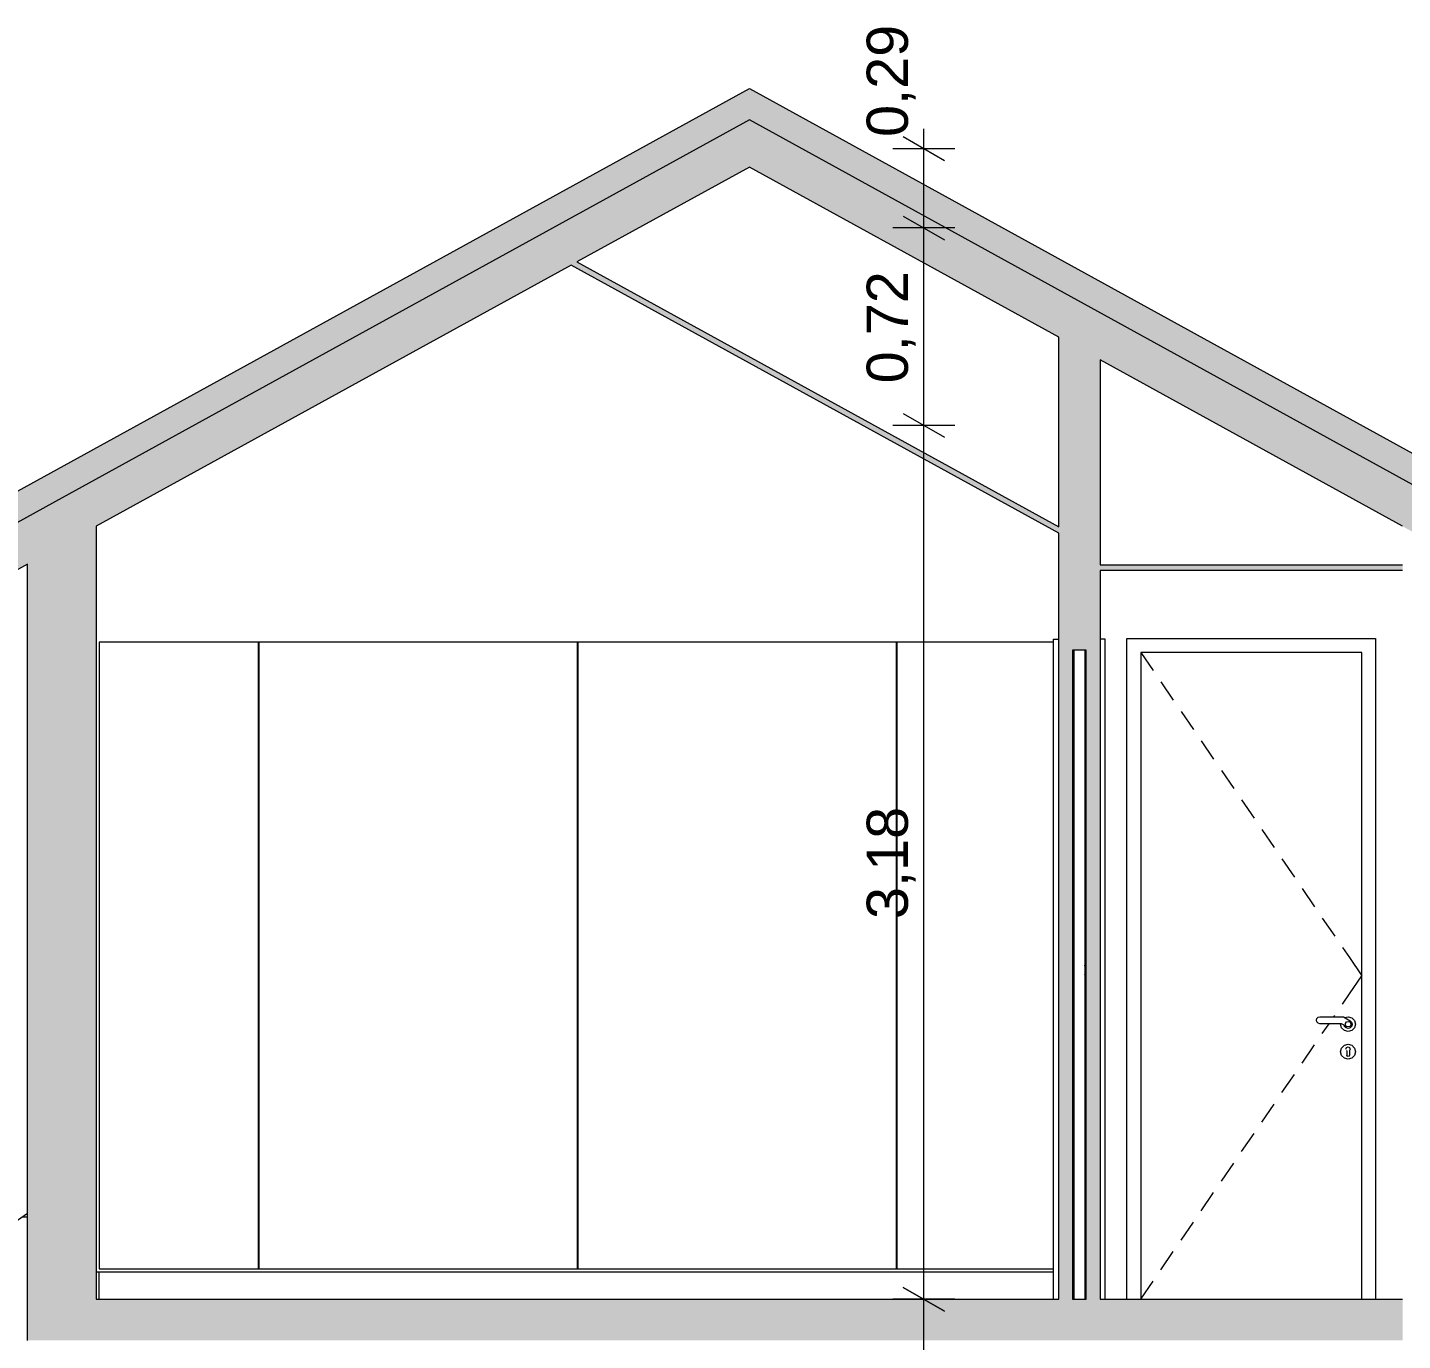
# Model space of a CAD drawing. Header units: metres. Extents: x -111189 to -108577, y -72951 to -72647.
# Drawn here: x -108984.59 to -108979.59, y -72941.51 to -72936.73 of the extents above; entities that cross this region are included whole.
import ezdxf

# ---------------------------------------------------------------- set-up
doc = ezdxf.new("R2010")
doc.units = ezdxf.units.M
doc.header["$MEASUREMENT"] = 0
for name, color, linetype in [('03 - COBERTURA', 7, 'Continuous'), ('03 - LAJES', 7, 'Continuous'), ('04 - TECTO FALSO', 7, 'Continuous'), ('05 - PAREDES..35', 7, 'Continuous'), ('08 - EQUIPAMENTO FIXO', 7, 'Continuous'), ('12 - COTAS GERAIS', 7, 'Continuous')]:
    doc.layers.add(name, color=color, linetype=linetype)
doc.styles.add('ESTILO_GERADO_7', font='')
doc.styles.get('ESTILO_GERADO_7').set_extended_font_data('Helvetica')
doc.dimstyles.new('ESTILO_GERADO__5', dxfattribs={"dimtxt": 0.15, "dimasz": 0.114, "dimexe": 0.18, "dimexo": 0.0625, "dimgap": 0, "dimtad": 1, "dimzin": 0, "dimdsep": 46, "dimtxsty": 'ESTILO_GERADO_7', "dimblk": 'ARROWHEAD_2', "dimblk1": 'ARROWHEAD_2', "dimblk2": 'ARROWHEAD_2', "dimcen": 0.09, "dimse1": 1, "dimse2": 1, "dimclrd": 7, "dimclre": 7, "dimclrt": 7, "dimadec": 0, "dimazin": 0, "dimtfac": 1, "dimtdec": 4, "dimtmove": 0, "dimatfit": 3, "dimfxl": 1, "dimtolj": 1, "dimtzin": 0, "dimarcsym": 0})

# ---------------------------------------------------------------- blocks, each defined once
blk = doc.blocks.new('Corte Elem_37_1', base_point=(-108818.3944, -72944.7073))
at = {"layer": '05 - PAREDES..35', "linetype": 'Continuous', "lineweight": 13}
blk.add_hatch(color=251, dxfattribs=at).paths.add_polyline_path([(-108984.3405, -72938.5468), (-108984.5905, -72938.6843), (-108984.5905, -72941.5073), (-108984.3405, -72941.5073)])
at = {"layer": '05 - PAREDES..35', "color": 7, "linetype": 'Continuous', "lineweight": 20}
for p, q in [((-108984.3405, -72938.5468), (-108984.3405, -72941.3573)), ((-108984.5905, -72941.5073), (-108984.5905, -72938.6843))]:
    blk.add_line(p, q, dxfattribs=at)
blk = doc.blocks.new('Corte Elem_38_1', base_point=(-108818.3944, -72944.7073))
at = {"layer": '05 - PAREDES..35', "color": 7, "linetype": 'Continuous', "lineweight": 20}
for p, q in [((-108981.9655, -72937.0694), (-108984.464, -72938.4435)), ((-108979.4671, -72938.4435), (-108981.9655, -72937.0694)), ((-108984.464, -72938.4435), (-108985.0297, -72938.7547))]:
    blk.add_line(p, q, dxfattribs=at)
blk = doc.blocks.new('Corte Elem_40_1', base_point=(-108818.3944, -72944.7073))
at = {"layer": '05 - PAREDES..35', "color": 7, "linetype": 'Continuous', "lineweight": 13}
blk.add_line((-108981.9655, -72937.0694), (-108981.9655, -72937.0694), dxfattribs=at)
blk = doc.blocks.new('Corte Elem_41_1', base_point=(-108818.3944, -72944.7073))
at = {"layer": '05 - PAREDES..35', "linetype": 'Continuous', "lineweight": 13}
h = blk.add_hatch(color=251, dxfattribs=at)
h.paths.add_polyline_path([(-108980.8405, -72937.8593), (-108980.8405, -72938.5489), (-108980.8309, -72938.5542), (-108980.8405, -72938.5717), (-108980.8405, -72941.5073), (-108980.6905, -72941.5073), (-108980.6905, -72937.9418)])
h.paths.add_polyline_path([(-108980.7905, -72941.3573), (-108980.7905, -72938.9973), (-108980.7405, -72938.9973), (-108980.7405, -72941.3573)], flags=0)
at = {"layer": '05 - PAREDES..35', "color": 7, "linetype": 'Continuous', "lineweight": 20}
for p, q in [((-108980.8405, -72938.5489), (-108980.8405, -72937.8593)), ((-108980.6905, -72937.9418), (-108980.6905, -72938.6873)), ((-108980.8405, -72941.3573), (-108980.8405, -72938.5717)), ((-108980.6905, -72938.7073), (-108980.6905, -72941.3573)), ((-108980.7405, -72938.9973), (-108980.7905, -72938.9973)), ((-108980.7905, -72938.9973), (-108980.7905, -72941.3573)), ((-108980.7405, -72941.3573), (-108980.7405, -72938.9973)), ((-108980.7905, -72941.3573), (-108980.7405, -72941.3573))]:
    blk.add_line(p, q, dxfattribs=at)
blk = doc.blocks.new('Corte Elem_46_1', base_point=(-108818.3944, -72944.7073))
at = {"layer": '03 - LAJES', "linetype": 'Continuous', "lineweight": 13}
blk.add_hatch(color=251, dxfattribs=at).paths.add_polyline_path([(-108980.6905, -72941.5073), (-108979.5905, -72941.5073), (-108979.5905, -72941.3573), (-108980.6905, -72941.3573)])
at = {"layer": '03 - LAJES', "color": 7, "linetype": 'Continuous', "lineweight": 20}
blk.add_line((-108980.6905, -72941.3573), (-108979.5905, -72941.3573), dxfattribs=at)
blk = doc.blocks.new('Corte Elem_47_1', base_point=(-108818.3944, -72944.7073))
at = {"layer": '03 - LAJES', "linetype": 'Continuous', "lineweight": 13}
blk.add_hatch(color=251, dxfattribs=at).paths.add_polyline_path([(-108984.3405, -72941.5073), (-108980.8405, -72941.5073), (-108980.8405, -72941.3573), (-108984.3405, -72941.3573)])
at = {"layer": '03 - LAJES', "color": 7, "linetype": 'Continuous', "lineweight": 20}
blk.add_line((-108984.3405, -72941.3573), (-108980.8405, -72941.3573), dxfattribs=at)
blk = doc.blocks.new('Corte Elem_59_1', base_point=(-108818.3944, -72944.7073))
at = {"layer": '08 - EQUIPAMENTO FIXO', "color": 7, "linetype": 'Continuous', "lineweight": 13}
for p, q in [((-108983.751, -72938.9678), (-108984.33, -72938.9678)), ((-108984.33, -72938.9678), (-108984.33, -72941.2468)), ((-108983.751, -72941.2468), (-108983.751, -72938.9678)), ((-108983.751, -72938.9773), (-108983.749, -72938.9773)), ((-108983.17, -72938.9678), (-108983.749, -72938.9678)), ((-108983.749, -72938.9678), (-108983.749, -72941.2468)), ((-108982.591, -72938.9678), (-108983.17, -72938.9678)), ((-108982.591, -72941.2468), (-108982.591, -72938.9678)), ((-108982.591, -72938.9773), (-108982.589, -72938.9773)), ((-108982.01, -72938.9678), (-108982.589, -72938.9678)), ((-108982.589, -72938.9678), (-108982.589, -72941.2468)), ((-108981.431, -72938.9678), (-108982.01, -72938.9678)), ((-108981.431, -72941.2468), (-108981.431, -72938.9678)), ((-108981.431, -72938.9773), (-108981.429, -72938.9773)), ((-108980.8595, -72938.9678), (-108981.429, -72938.9678)), ((-108981.429, -72938.9678), (-108981.429, -72941.2468)), ((-108984.33, -72941.2468), (-108983.751, -72941.2468)), ((-108983.749, -72941.2373), (-108983.751, -72941.2373)), ((-108983.749, -72941.2468), (-108983.17, -72941.2468)), ((-108983.17, -72941.2468), (-108982.591, -72941.2468)), ((-108982.589, -72941.2373), (-108982.591, -72941.2373)), ((-108982.589, -72941.2468), (-108982.01, -72941.2468)), ((-108982.01, -72941.2468), (-108981.431, -72941.2468)), ((-108981.429, -72941.2373), (-108981.431, -72941.2373)), ((-108981.429, -72941.2468), (-108980.8595, -72941.2468)), ((-108984.3405, -72941.2573), (-108984.3305, -72941.2573)), ((-108984.3305, -72941.2573), (-108980.8595, -72941.2573)), ((-108984.3305, -72941.3573), (-108984.3305, -72941.2573))]:
    blk.add_line(p, q, dxfattribs=at)
blk = doc.blocks.new('Corte Elem_61_1', base_point=(-108818.3944, -72944.7073))
at = {"layer": '05 - PAREDES..35', "color": 7, "linetype": 'Continuous', "lineweight": 13}
for p, q in [((-108980.8595, -72941.3573), (-108980.8595, -72938.9573)), ((-108980.8595, -72938.9573), (-108980.8405, -72938.9573)), ((-108980.7855, -72938.9973), (-108980.7855, -72941.3573)), ((-108980.7455, -72938.9973), (-108980.7455, -72941.3573)), ((-108980.6715, -72938.9573), (-108980.6905, -72938.9573)), ((-108980.6715, -72941.3573), (-108980.6715, -72938.9573)), ((-108980.7856, -72940.1433), (-108980.7856, -72940.1423)), ((-108980.7856, -72940.1453), (-108980.7856, -72940.1443)), ((-108980.7454, -72940.1433), (-108980.7454, -72940.1423)), ((-108980.7454, -72940.1453), (-108980.7454, -72940.1443)), ((-108980.7856, -72940.1613), (-108980.7856, -72940.1603)), ((-108980.7856, -72940.1773), (-108980.7856, -72940.1763)), ((-108980.7856, -72940.1773), (-108980.7856, -72940.1783)), ((-108980.7856, -72940.1783), (-108980.7856, -72940.1793)), ((-108980.7856, -72940.1933), (-108980.7856, -72940.1943)), ((-108980.7454, -72940.1613), (-108980.7454, -72940.1603)), ((-108980.7454, -72940.1773), (-108980.7454, -72940.1763)), ((-108980.7454, -72940.1773), (-108980.7454, -72940.1783)), ((-108980.7454, -72940.1783), (-108980.7454, -72940.1793)), ((-108980.7454, -72940.1933), (-108980.7454, -72940.1943)), ((-108980.7856, -72940.2093), (-108980.7856, -72940.2103)), ((-108980.7856, -72940.2103), (-108980.7856, -72940.2113)), ((-108980.7856, -72940.2113), (-108980.7856, -72940.2123)), ((-108980.7856, -72940.2413), (-108980.7856, -72940.2433)), ((-108980.7856, -72940.2453), (-108980.7856, -72940.2473)), ((-108980.7454, -72940.2093), (-108980.7454, -72940.2103)), ((-108980.7454, -72940.2103), (-108980.7454, -72940.2113)), ((-108980.7454, -72940.2113), (-108980.7454, -72940.2123)), ((-108980.7454, -72940.2413), (-108980.7454, -72940.2433)), ((-108980.7454, -72940.2453), (-108980.7454, -72940.2473)), ((-108980.7855, -72940.3223), (-108980.7905, -72940.3223)), ((-108980.7455, -72940.3223), (-108980.7405, -72940.3223)), ((-108980.7855, -72940.3923), (-108980.7905, -72940.3923)), ((-108980.7455, -72940.3923), (-108980.7405, -72940.3923))]:
    blk.add_line(p, q, dxfattribs=at)
blk = doc.blocks.new('Corte Elem_72_1', base_point=(-108818.3944, -72944.7073))
at = {"layer": '05 - PAREDES..35', "color": 7, "linetype": 'Continuous', "lineweight": 13}
for p, q in [((-108980.5925, -72941.3573), (-108980.5925, -72938.9553)), ((-108980.5925, -72938.9553), (-108979.6885, -72938.9553)), ((-108979.6885, -72938.9553), (-108979.6885, -72941.3573)), ((-108980.5425, -72939.0053), (-108980.5425, -72941.3573)), ((-108980.5425, -72939.0053), (-108980.4974, -72939.0713)), ((-108979.7385, -72939.0053), (-108980.5425, -72939.0053)), ((-108979.7385, -72941.3573), (-108979.7385, -72939.0053)), ((-108980.4692, -72939.1126), (-108980.424, -72939.1787)), ((-108980.3958, -72939.2199), (-108980.3506, -72939.286)), ((-108980.3224, -72939.3273), (-108980.2773, -72939.3933)), ((-108980.249, -72939.4346), (-108980.2039, -72939.5006)), ((-108980.1757, -72939.5419), (-108980.1305, -72939.6079)), ((-108980.1023, -72939.6492), (-108980.0572, -72939.7152)), ((-108980.0289, -72939.7565), (-108979.9838, -72939.8226)), ((-108979.9556, -72939.8638), (-108979.9104, -72939.9299)), ((-108979.8822, -72939.9712), (-108979.837, -72940.0372)), ((-108979.8088, -72940.0785), (-108979.7837, -72940.1153)), ((-108979.7837, -72940.1153), (-108979.7385, -72940.1813)), ((-108979.7837, -72940.2473), (-108979.7385, -72940.1813)), ((-108979.8088, -72940.2841), (-108979.7837, -72940.2473)), ((-108979.9037, -72940.3428), (-108979.902, -72940.3365)), ((-108979.902, -72940.3491), (-108979.9037, -72940.3428)), ((-108979.902, -72940.3365), (-108979.8973, -72940.3319)), ((-108979.8973, -72940.3537), (-108979.902, -72940.3491)), ((-108979.8973, -72940.3319), (-108979.8915, -72940.3303)), ((-108979.8915, -72940.3303), (-108979.8053, -72940.3303)), ((-108979.8404, -72940.3303), (-108979.837, -72940.3254)), ((-108979.8053, -72940.3303), (-108979.7806, -72940.3446)), ((-108979.8, -72940.3334), (-108979.7885, -72940.3303)), ((-108979.798, -72940.3542), (-108979.7944, -72940.3492)), ((-108979.7944, -72940.3492), (-108979.7885, -72940.3473)), ((-108979.7885, -72940.3303), (-108979.775, -72940.3339)), ((-108979.7885, -72940.3473), (-108979.7826, -72940.3492)), ((-108979.7826, -72940.3492), (-108979.779, -72940.3542)), ((-108979.7806, -72940.3446), (-108979.7755, -72940.3496)), ((-108979.7755, -72940.3496), (-108979.7734, -72940.3571)), ((-108979.775, -72940.3339), (-108979.7651, -72940.3438)), ((-108979.7651, -72940.3438), (-108979.7615, -72940.3573)), ((-108979.8915, -72940.3553), (-108979.8973, -72940.3537)), ((-108979.812, -72940.3553), (-108979.8915, -72940.3553)), ((-108979.8822, -72940.3915), (-108979.8575, -72940.3553)), ((-108979.8155, -72940.3573), (-108979.815, -72940.3553)), ((-108979.8119, -72940.3708), (-108979.8155, -72940.3573)), ((-108979.8029, -72940.3606), (-108979.812, -72940.3553)), ((-108979.802, -72940.3807), (-108979.8119, -72940.3708)), ((-108979.8012, -72940.3656), (-108979.8029, -72940.3606)), ((-108979.7885, -72940.3843), (-108979.802, -72940.3807)), ((-108979.8015, -72940.3648), (-108979.8018, -72940.3637)), ((-108979.8014, -72940.3649), (-108979.8015, -72940.3648)), ((-108979.7954, -72940.3708), (-108979.8012, -72940.3656)), ((-108979.798, -72940.3604), (-108979.798, -72940.3542)), ((-108979.7944, -72940.3654), (-108979.798, -72940.3604)), ((-108979.796, -72940.3703), (-108979.7966, -72940.3697)), ((-108979.7959, -72940.3703), (-108979.796, -72940.3703)), ((-108979.7879, -72940.3724), (-108979.7954, -72940.3708)), ((-108979.7885, -72940.3673), (-108979.7944, -72940.3654)), ((-108979.7885, -72940.3723), (-108979.789, -72940.3722)), ((-108979.7826, -72940.3654), (-108979.7885, -72940.3673)), ((-108979.7885, -72940.3723), (-108979.7885, -72940.3723)), ((-108979.775, -72940.3807), (-108979.7885, -72940.3843)), ((-108979.7805, -72940.3701), (-108979.7879, -72940.3724)), ((-108979.779, -72940.3604), (-108979.7826, -72940.3654)), ((-108979.7752, -72940.3645), (-108979.7805, -72940.3701)), ((-108979.779, -72940.3542), (-108979.779, -72940.3604)), ((-108979.7734, -72940.3571), (-108979.7752, -72940.3645)), ((-108979.7651, -72940.3708), (-108979.775, -72940.3807)), ((-108979.7615, -72940.3573), (-108979.7651, -72940.3708)), ((-108979.9556, -72940.4988), (-108979.9104, -72940.4327)), ((-108979.8155, -72940.4573), (-108979.8119, -72940.4438)), ((-108979.8119, -72940.4438), (-108979.802, -72940.4339)), ((-108979.802, -72940.4339), (-108979.7885, -72940.4303)), ((-108979.796, -72940.4476), (-108979.7952, -72940.4457)), ((-108979.7952, -72940.4457), (-108979.7939, -72940.4422)), ((-108979.7939, -72940.4422), (-108979.7885, -72940.4399)), ((-108979.7885, -72940.4303), (-108979.775, -72940.4339)), ((-108979.7885, -72940.4399), (-108979.7831, -72940.4422)), ((-108979.7811, -72940.4476), (-108979.7835, -72940.4529)), ((-108979.7831, -72940.4422), (-108979.7818, -72940.4457)), ((-108979.7818, -72940.4457), (-108979.7811, -72940.4476)), ((-108979.775, -72940.4339), (-108979.7651, -72940.4438)), ((-108979.7651, -72940.4438), (-108979.7615, -72940.4573)), ((-108979.8119, -72940.4708), (-108979.8155, -72940.4573)), ((-108979.802, -72940.4807), (-108979.8119, -72940.4708)), ((-108979.7885, -72940.4843), (-108979.802, -72940.4807)), ((-108979.7935, -72940.4544), (-108979.7935, -72940.4529)), ((-108979.7935, -72940.4544), (-108979.7935, -72940.4573)), ((-108979.7935, -72940.4573), (-108979.7935, -72940.4602)), ((-108979.7935, -72940.4602), (-108979.7935, -72940.466)), ((-108979.7935, -72940.466), (-108979.7935, -72940.4698)), ((-108979.7921, -72940.4733), (-108979.7935, -72940.4698)), ((-108979.7885, -72940.4748), (-108979.7921, -72940.4733)), ((-108979.785, -72940.4733), (-108979.7885, -72940.4748)), ((-108979.775, -72940.4807), (-108979.7885, -72940.4843)), ((-108979.7835, -72940.4698), (-108979.785, -72940.4733)), ((-108979.7835, -72940.4529), (-108979.7835, -72940.4544)), ((-108979.7835, -72940.4544), (-108979.7835, -72940.4573)), ((-108979.7835, -72940.4573), (-108979.7835, -72940.4602)), ((-108979.7835, -72940.4602), (-108979.7835, -72940.466)), ((-108979.7835, -72940.466), (-108979.7835, -72940.4698)), ((-108979.7651, -72940.4708), (-108979.775, -72940.4807)), ((-108979.7615, -72940.4573), (-108979.7651, -72940.4708)), ((-108980.0289, -72940.6061), (-108979.9838, -72940.54)), ((-108980.1023, -72940.7134), (-108980.0572, -72940.6474)), ((-108980.1757, -72940.8207), (-108980.1305, -72940.7547)), ((-108980.249, -72940.928), (-108980.2039, -72940.862)), ((-108980.3224, -72941.0354), (-108980.2773, -72940.9693)), ((-108980.3958, -72941.1427), (-108980.3506, -72941.0766)), ((-108980.4692, -72941.25), (-108980.424, -72941.1839)), ((-108980.5425, -72941.3573), (-108980.4974, -72941.2913))]:
    blk.add_line(p, q, dxfattribs=at)
blk = doc.blocks.new('Corte Elem_74_1', base_point=(-108818.3944, -72944.7073))
at = {"layer": '03 - COBERTURA', "linetype": 'Continuous', "lineweight": 13}
blk.add_hatch(color=251, dxfattribs=at).paths.add_polyline_path([(-108985.1905, -72938.729), (-108985.1423, -72938.8166), (-108985.0297, -72938.7546), (-108984.4646, -72938.4438), (-108981.9655, -72937.0694), (-108979.3887, -72938.4866), (-108979.3405, -72938.399), (-108981.9655, -72936.9552)])
at = {"layer": '03 - COBERTURA', "color": 7, "linetype": 'Continuous', "lineweight": 20}
for p, q in [((-108985.1905, -72938.729), (-108981.9655, -72936.9552)), ((-108981.9655, -72936.9552), (-108979.3405, -72938.399))]:
    blk.add_line(p, q, dxfattribs=at)
blk = doc.blocks.new('Corte Elem_76_1', base_point=(-108818.3944, -72944.7073))
at = {"layer": '03 - COBERTURA', "linetype": 'Continuous', "lineweight": 13}
blk.add_hatch(color=251, dxfattribs=at).paths.add_polyline_path([(-108981.9655, -72937.0694), (-108985.0297, -72938.7546), (-108984.9574, -72938.8861), (-108984.3918, -72938.575), (-108984.4014, -72938.5574), (-108982.6228, -72937.5793), (-108982.617, -72937.5899), (-108982.6094, -72937.5761), (-108982.5925, -72937.5854), (-108981.9655, -72937.2406), (-108982.0378, -72937.2008)])
at = {"layer": '03 - COBERTURA', "color": 7, "linetype": 'Continuous', "lineweight": 20}
for p, q in [((-108981.9655, -72937.2406), (-108982.5925, -72937.5854)), ((-108984.5905, -72938.6843), (-108984.9574, -72938.8861)), ((-108984.9574, -72938.8861), (-108985.0297, -72938.7546))]:
    blk.add_line(p, q, dxfattribs=at)
blk = doc.blocks.new('Corte Elem_78_1', base_point=(-108818.3944, -72944.7073))
at = {"layer": '03 - COBERTURA', "linetype": 'Continuous', "lineweight": 13}
blk.add_hatch(color=251, dxfattribs=at).paths.add_polyline_path([(-108981.9655, -72937.0694), (-108982.0378, -72937.2008), (-108979.3297, -72938.6903), (-108979.402, -72938.5588), (-108979.3297, -72938.5191)])
at = {"layer": '03 - COBERTURA', "color": 7, "linetype": 'Continuous', "lineweight": 20}
for p, q in [((-108980.8405, -72937.8593), (-108981.9655, -72937.2406)), ((-108979.5905, -72938.5468), (-108980.6905, -72937.9418)), ((-108979.3887, -72938.4866), (-108979.3297, -72938.5191)), ((-108979.3297, -72938.6903), (-108979.4405, -72938.6293))]:
    blk.add_line(p, q, dxfattribs=at)
blk = doc.blocks.new('Corte Elem_87_1', base_point=(-108818.3944, -72944.7073))
at = {"layer": '03 - COBERTURA', "color": 7, "linetype": 'Continuous', "lineweight": 13}
for p, q in [((-108984.5905, -72941.0453), (-108986.3758, -72942.2954)), ((-108986.3758, -72942.2954), (-108986.4618, -72942.1725))]:
    blk.add_line(p, q, dxfattribs=at)
blk = doc.blocks.new('Corte Elem_120_1', base_point=(-108818.3944, -72944.7073))
at = {"layer": '05 - PAREDES..35', "color": 7, "linetype": 'Continuous', "lineweight": 13}
for p, q in [((-108984.6075, -72941.0572), (-108984.5905, -72941.0572)), ((-108985.673, -72941.8033), (-108985.673, -72941.8152))]:
    blk.add_line(p, q, dxfattribs=at)
blk = doc.blocks.new('Corte Elem_131_1', base_point=(-108818.3944, -72944.7073))
at = {"layer": '04 - TECTO FALSO', "linetype": 'Continuous', "lineweight": 13}
blk.add_hatch(color=251, dxfattribs=at).paths.add_polyline_path([(-108980.6905, -72938.7073), (-108979.5905, -72938.7073), (-108979.5905, -72938.6873), (-108980.6905, -72938.6873)])
at = {"layer": '04 - TECTO FALSO', "color": 7, "linetype": 'Continuous', "lineweight": 20}
for p, q in [((-108980.6905, -72938.6873), (-108979.5905, -72938.6873)), ((-108979.5905, -72938.7073), (-108980.6905, -72938.7073))]:
    blk.add_line(p, q, dxfattribs=at)
blk = doc.blocks.new('Corte Elem_132_1', base_point=(-108818.3944, -72944.7073))
at = {"layer": '03 - COBERTURA', "linetype": 'Continuous', "lineweight": 13}
blk.add_hatch(color=251, dxfattribs=at).paths.add_polyline_path([(-108982.6132, -72937.5968), (-108980.8405, -72938.5717), (-108980.8309, -72938.5542), (-108982.6094, -72937.5761), (-108982.617, -72937.5899)])
at = {"layer": '03 - COBERTURA', "color": 7, "linetype": 'Continuous', "lineweight": 20}
for p, q in [((-108980.8405, -72938.5717), (-108982.6132, -72937.5968)), ((-108982.5925, -72937.5854), (-108980.8405, -72938.5489))]:
    blk.add_line(p, q, dxfattribs=at)
blk = doc.blocks.new('Corte Elem_173_1', base_point=(-108818.3944, -72944.7073))
at = {"layer": '03 - COBERTURA', "linetype": 'Continuous', "lineweight": 13}
blk.add_hatch(color=251, dxfattribs=at).paths.add_polyline_path([(-108984.3918, -72938.575), (-108982.6132, -72937.5968), (-108982.6228, -72937.5793), (-108984.4014, -72938.5574)])
at = {"layer": '03 - COBERTURA', "color": 7, "linetype": 'Continuous', "lineweight": 20}
blk.add_line((-108982.6132, -72937.5968), (-108984.3405, -72938.5468), dxfattribs=at)
blk = doc.blocks.new('*D683', base_point=(-108818.3944, -72944.7073))
at = {"layer": '12 - COTAS GERAIS', "color": 7, "linetype": 'Continuous', "lineweight": 5, "transparency": 16777216}
for p, q in [((-108977.6741, -72937.8231), (-108977.5241, -72937.9097)), ((-108977.4866, -72937.8664), (-108977.7116, -72937.8664)), ((-108977.5991, -72941.3573), (-108977.5991, -72937.8664)), ((-108977.6741, -72941.314), (-108977.5241, -72941.4006)), ((-108977.4866, -72941.3573), (-108977.7116, -72941.3573)), ((-108977.5991, -72941.4307), (-108977.5991, -72941.3573))]:
    blk.add_line(p, q, dxfattribs=at)
at = {"layer": '12 - COTAS GERAIS', "color": 7, "lineweight": 5, "transparency": 16777216, "char_height": 0.15, "attachment_point": 7, "rotation": 90, "style": 'ESTILO_GERADO_7'}
for s, insert in [('\\A1;{\\pql;\\fHelvetica|b0|i0|c0|p0;\\W1.000000;0,13}', (-108977.6291, -72938.3219)), ('\\A1;{\\pql;\\fHelvetica|b0|i0|c0|p0;\\W1.000000;3,49}', (-108977.6291, -72939.8179))]:
    blk.add_mtext(s, dxfattribs=dict(at, insert=insert))
blk = doc.blocks.new('ARROWHEAD_2')
at = {"color": 0, "linetype": 'Continuous', "lineweight": 0}
for p, q in [((-0.378, -0.655), (0.378, 0.655)), ((0, 0), (-1, 0))]:
    blk.add_line(p, q, dxfattribs=at)
blk = doc.blocks.new('*D688', base_point=(-108818.3944, -72944.7073))
at = {"layer": '12 - COTAS GERAIS', "color": 7, "linetype": 'Continuous', "lineweight": 5, "transparency": 16777216}
for p, q in [((-108981.4061, -72938.1367), (-108981.2561, -72938.2233)), ((-108981.2186, -72938.18), (-108981.4436, -72938.18)), ((-108981.3311, -72941.3573), (-108981.3311, -72938.18)), ((-108981.4061, -72941.314), (-108981.2561, -72941.4006)), ((-108981.2186, -72941.3573), (-108981.4436, -72941.3573)), ((-108981.3311, -72941.4307), (-108981.3311, -72941.3573))]:
    blk.add_line(p, q, dxfattribs=at)
at = {"layer": '12 - COTAS GERAIS', "color": 7, "lineweight": 5, "transparency": 16777216, "insert": (-108981.3611, -72939.9748), "char_height": 0.15, "attachment_point": 7, "rotation": 90, "style": 'ESTILO_GERADO_7'}
blk.add_mtext('\\A1;{\\pql;\\fHelvetica|b0|i0|c0|p0;\\W1.000000;3,18}', dxfattribs=at)
blk = doc.blocks.new('*D689', base_point=(-108818.3944, -72944.7073))
at = {"layer": '12 - COTAS GERAIS', "color": 7, "linetype": 'Continuous', "lineweight": 5, "transparency": 16777216}
for p, q in [((-108981.4061, -72937.4187), (-108981.2561, -72937.5053)), ((-108981.2186, -72937.462), (-108981.4436, -72937.462)), ((-108981.3311, -72938.18), (-108981.3311, -72937.462)), ((-108981.4061, -72938.1367), (-108981.2561, -72938.2233)), ((-108981.2186, -72938.18), (-108981.4436, -72938.18))]:
    blk.add_line(p, q, dxfattribs=at)
at = {"layer": '12 - COTAS GERAIS', "color": 7, "lineweight": 5, "transparency": 16777216, "insert": (-108981.3611, -72938.0271), "char_height": 0.15, "attachment_point": 7, "rotation": 90, "style": 'ESTILO_GERADO_7'}
blk.add_mtext('\\A1;{\\pql;\\fHelvetica|b0|i0|c0|p0;\\W1.000000;0,72}', dxfattribs=at)
blk = doc.blocks.new('*D690', base_point=(-108818.3944, -72944.7073))
at = {"layer": '12 - COTAS GERAIS', "color": 7, "linetype": 'Continuous', "lineweight": 5, "transparency": 16777216}
for p, q in [((-108981.2561, -72937.2177), (-108981.4061, -72937.1311)), ((-108981.3311, -72937.1744), (-108981.3311, -72937.1011)), ((-108981.2186, -72937.1744), (-108981.4436, -72937.1744)), ((-108981.3311, -72937.462), (-108981.3311, -72937.1744)), ((-108981.4061, -72937.4187), (-108981.2561, -72937.5053)), ((-108981.2186, -72937.462), (-108981.4436, -72937.462))]:
    blk.add_line(p, q, dxfattribs=at)
at = {"layer": '12 - COTAS GERAIS', "color": 7, "lineweight": 5, "transparency": 16777216, "insert": (-108981.3611, -72937.1311), "char_height": 0.15, "attachment_point": 7, "rotation": 90, "style": 'ESTILO_GERADO_7'}
blk.add_mtext('\\A1;{\\pql;\\fHelvetica|b0|i0|c0|p0;\\W1.000000;0,29}', dxfattribs=at)
blk = doc.blocks.new('*D692', base_point=(-108818.3944, -72944.7073))
at = {"layer": '12 - COTAS GERAIS', "color": 7, "linetype": 'Continuous', "lineweight": 5, "transparency": 16777216}
for p, q in [((-108981.3311, -72941.3573), (-108981.3311, -72941.284)), ((-108981.2561, -72941.4006), (-108981.4061, -72941.314)), ((-108981.2186, -72941.3573), (-108981.4436, -72941.3573)), ((-108981.3311, -72941.7073), (-108981.3311, -72941.3573)), ((-108981.4061, -72941.664), (-108981.2561, -72941.7506)), ((-108981.2186, -72941.7073), (-108981.4436, -72941.7073))]:
    blk.add_line(p, q, dxfattribs=at)

msp = doc.modelspace()

# ---------------------------------------------------------------- block references
at = {"layer": '03 - COBERTURA', "lineweight": 0}
for name in ['Corte Elem_74_1', 'Corte Elem_76_1', 'Corte Elem_78_1', 'Corte Elem_173_1', 'Corte Elem_132_1', 'Corte Elem_87_1']:
    msp.add_blockref(name, (-108818.3944, -72944.7073), dxfattribs=at)
at = {"layer": '03 - LAJES', "lineweight": 0}
for name in ['Corte Elem_47_1', 'Corte Elem_46_1']:
    msp.add_blockref(name, (-108818.3944, -72944.7073), dxfattribs=at)
at = {"layer": '04 - TECTO FALSO', "lineweight": 0}
msp.add_blockref('Corte Elem_131_1', (-108818.3944, -72944.7073), dxfattribs=at)
at = {"layer": '05 - PAREDES..35', "lineweight": 0}
for name in ['Corte Elem_38_1', 'Corte Elem_40_1', 'Corte Elem_41_1', 'Corte Elem_37_1', 'Corte Elem_61_1', 'Corte Elem_72_1', 'Corte Elem_120_1']:
    msp.add_blockref(name, (-108818.3944, -72944.7073), dxfattribs=at)
at = {"layer": '08 - EQUIPAMENTO FIXO', "lineweight": 0}
msp.add_blockref('Corte Elem_59_1', (-108818.3944, -72944.7073), dxfattribs=at)

# ---------------------------------------------------------------- dimensions: what is measured, and where the dimension line sits
at = {"layer": '12 - COTAS GERAIS', "color": 7, "linetype": 'Continuous', "lineweight": 5}
for base, p1, p2, picture, middle in [((-108981.3311, -72937.1744), (-108981.563, -72937.462), (-108981.567, -72937.1744), '*D690', (-108981.4361, -72936.9369)), ((-108981.3311, -72937.462), (-108981.5527, -72938.18), (-108981.563, -72937.462), '*D689', (-108981.4361, -72937.8329)), ((-108977.5991, -72937.8664), (-108990.901, -72941.3573), (-108977.8318, -72937.8664), '*D683', (-108977.7041, -72939.6238)), ((-108981.3311, -72938.18), (-108990.901, -72941.3573), (-108981.5527, -72938.18), '*D688', (-108981.4361, -72939.7806)), ((-108981.3311, -72941.3573), (-108979.6155, -72941.7073), (-108981.3311, -72941.3573), '*D692', (-108981.4361, -72941.9686))]:
    dim = msp.add_linear_dim(base=base, p1=p1, p2=p2, angle=90, dimstyle='ESTILO_GERADO__5', dxfattribs=at)
    dim.commit()
    dim.dimension.update_dxf_attribs({"geometry": picture, "text_midpoint": middle, "dimtype": 160, "text_rotation": 90})

doc.saveas('drawing.dxf')
